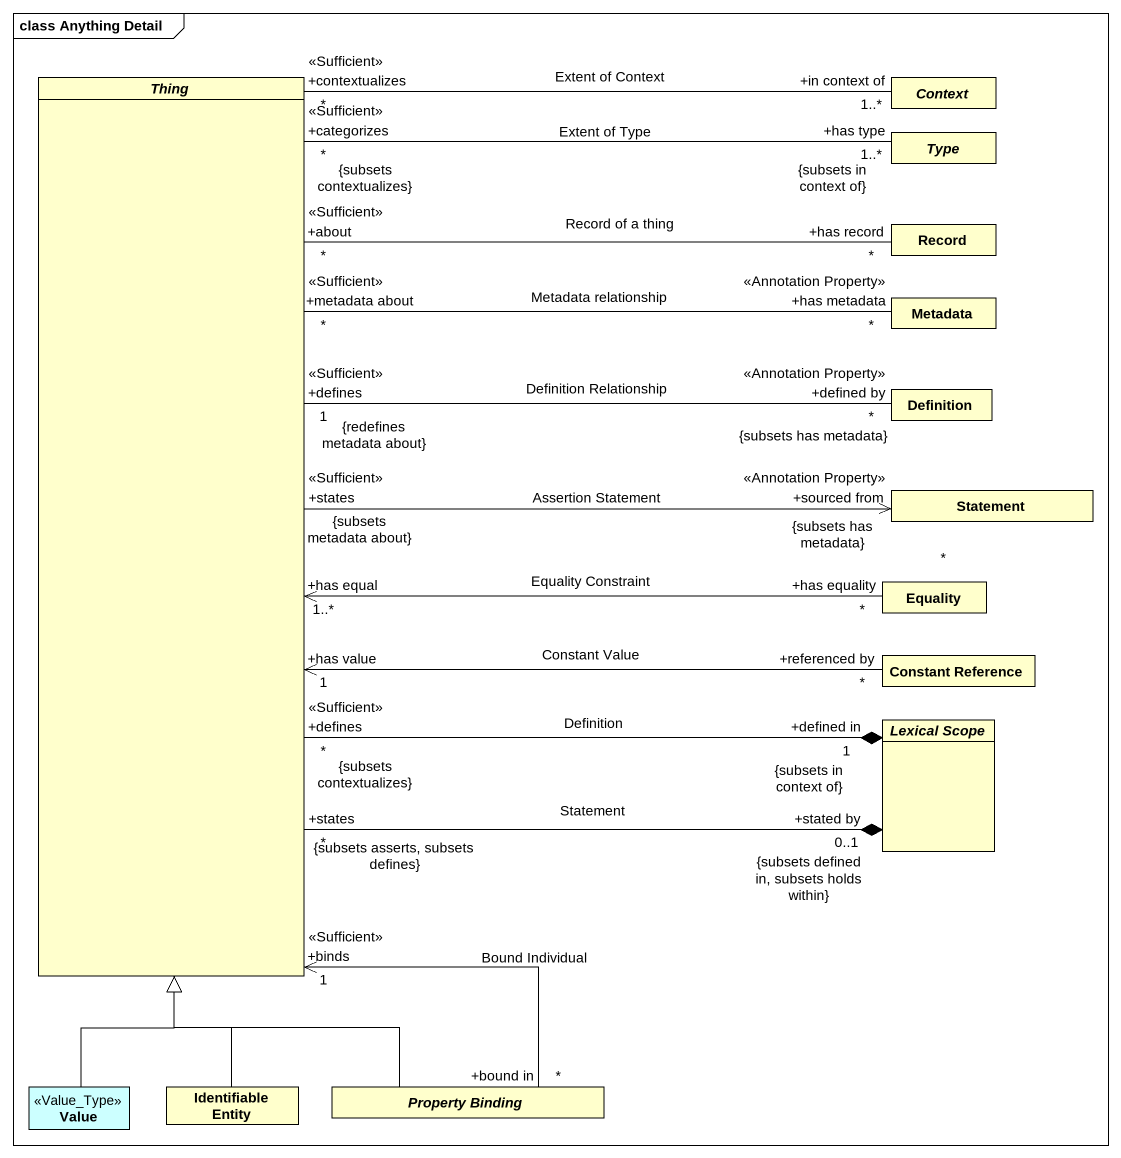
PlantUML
@startuml
mainframe class Anything Detail
hide circle
hide empty members
abstract class Thing
abstract class Context
abstract class Type
class "Record" as Record_
class Metadata
class Definition
class Statement
class Equality
class "Constant Reference" as Constant_Reference
abstract class "Lexical Scope" as Lexical_Scope
class Value <<Value_Type>> #CCFFFF
class "Identifiable Entity" as Identifiable_Entity
abstract class "Property Binding" as Property_Binding
Thing "+states\n<<Sufficient>>\n{subsets metadata about}" -right-> "+sourced from\n<<Annotation Property>>\n*\n{subsets has metadata}" Statement : Assertion Statement
Context "+in context of\n1..*" -left- "+contextualizes\n*\n<<Sufficient>>" Thing : Extent of Context
Type "+has type\n1..*\n{subsets in context of}" -left- "+categorizes\n*\n{subsets contextualizes}\n<<Sufficient>>" Thing : Extent of Type
Record_ "+has record\n*" -left- "+about\n*\n<<Sufficient>>" Thing : Record of a thing
Metadata "+has metadata\n<<Annotation Property>>\n*" -left- "+metadata about\n*\n<<Sufficient>>" Thing : Metadata relationship
Definition "+defined by\n<<Annotation Property>>\n*\n{subsets has metadata}" -left- "+defines\n1\n{redefines metadata about}\n<<Sufficient>>" Thing : Definition Relationship
Equality "+has equality\n*" -left-> "+has equal\n1..*" Thing : Equality Constraint
Constant_Reference "+referenced by\n*" -left-> "+has value\n1" Thing : Constant Value
Lexical_Scope "+defined in\n1\n{subsets in context of}" *-left- "+defines\n*\n{subsets contextualizes}\n<<Sufficient>>" Thing : Definition
Lexical_Scope "+stated by\n0..1\n{subsets defined in, subsets holds within}" *-left- "+states\n*\n{subsets asserts, subsets defines}" Thing : Statement
Value -up-|> Thing
Identifiable_Entity -up-|> Thing
Property_Binding -up-|> Thing
Property_Binding "+bound in\n*" -up-> "+binds\n1\n<<Sufficient>>" Thing : Bound Individual
@enduml
